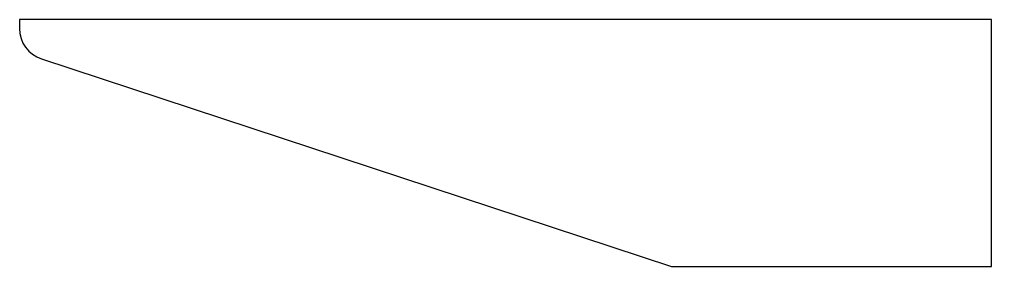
# Model space of a CAD drawing. Header units: millimetres. Extents: x -215 to 237, y -5 to 110.
import ezdxf

# ---------------------------------------------------------------- set-up
doc = ezdxf.new("R2010")
doc.units = ezdxf.units.MM
doc.layers.get('0').update_dxf_attribs({"linetype": 'CONTINUOUS'})

msp = doc.modelspace()

# ---------------------------------------------------------------- linework, layer by layer
msp.add_lwpolyline([(-215.12, 106.05, 0.323729), (-204.81, 91.8), (88.2, -4.8), (237.12, -4.8), (237.12, 110.2), (-215.12, 110.2)], format="xyb", close=True)

doc.saveas('drawing.dxf')
